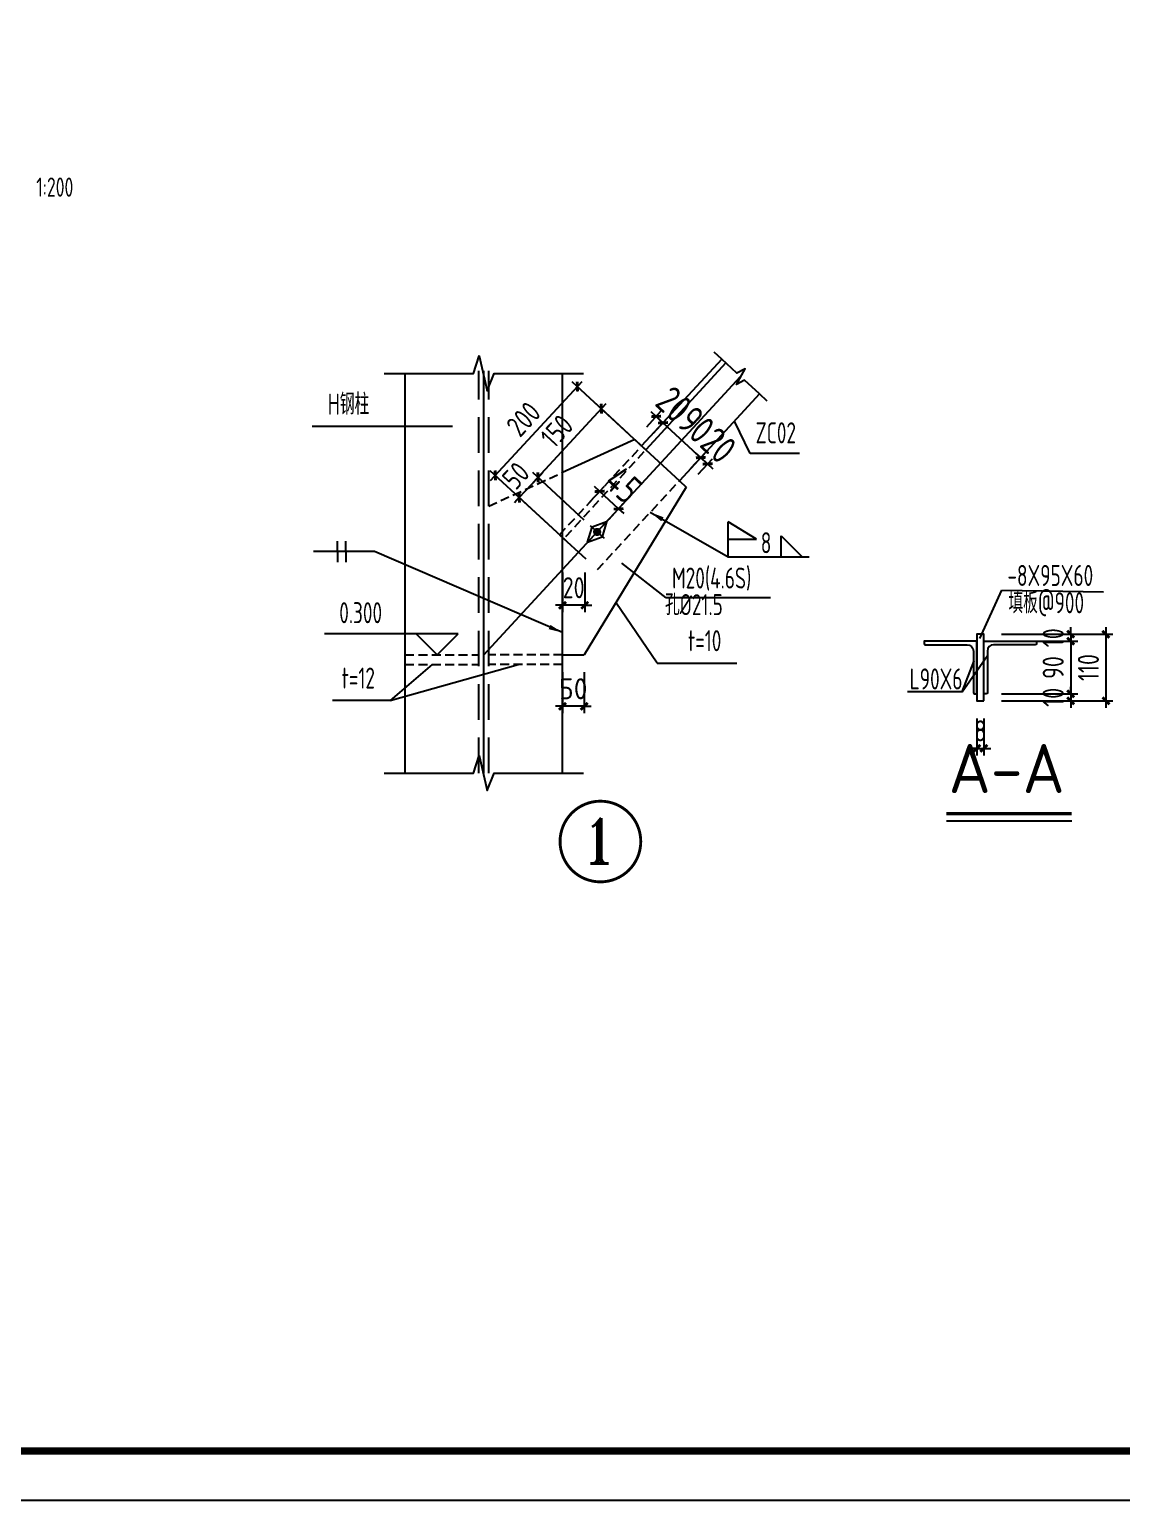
# Model space of a CAD drawing. Extents: x 180850 to 1399066, y 113487 to 334416.
# Drawn here: x 847460 to 878638, y 136382 to 178382 of the extents above; entities that cross this region are included whole.
import ezdxf
from ezdxf.enums import TextEntityAlignment as Align

# ---------------------------------------------------------------- set-up
doc = ezdxf.new("R2010")
doc.units = 0
doc.header["$LTSCALE"] = 1000
doc.linetypes.add('DASHEDX2', pattern=[38.1, 25.4, -12.7])
for name, color, linetype in [('B 板', 11, 'Continuous'), ('BOLT', 251, 'Continuous'), ('DIM', 146, 'Continuous'), ('DOTE', 1, 'Continuous'), ('NUM', 7, 'Continuous'), ('Prof', 2, 'Continuous'), ('PUB_DIM', 3, 'Continuous'), ('PUB_TEXT', 7, 'Continuous'), ('PUB_TITLE', 4, 'Continuous'), ('QXX', 4, 'DASHEDX2'), ('TEXT', 7, 'Continuous'), ('THICK', 6, 'Continuous'), ('THIN', 7, 'Continuous'), ('WELD', 7, 'Continuous'), ('型钢', 6, 'Continuous')]:
    doc.layers.add(name, color=color, linetype=linetype)
doc.styles.add('ROMANC', font='romant.shx', dxfattribs={"width": 0.8, "bigfont": '@1hztxt.shx'})
doc.styles.get("Standard").update_dxf_attribs({"font": 'gbenor.shx', "bigfont": 'gbcbig.shx'})
doc.styles.add('TSSD_Dimension', font='Tssdeng.shx', dxfattribs={"width": 0.8, "bigfont": 'hztxt.shx'})
doc.styles.add('TSSD_Label', font='tssdeng.shx', dxfattribs={"width": 0.7, "bigfont": 'hztxt.shx'})
doc.styles.add('TSSD_Norm', font='tssdeng.shx', dxfattribs={"bigfont": 'hztxt.shx'})
doc.dimstyles.new('TSSD_150_200', dxfattribs={"dimtxt": 600, "dimasz": 200, "dimexe": 200, "dimexo": 500, "dimgap": 200, "dimtad": 1, "dimdec": 0, "dimlfac": 0.75, "dimzin": 0, "dimdsep": 46, "dimtxsty": 'TSSD_Dimension', "dimblk": 'ARCHTICK', "dimcen": 0, "dimdle": 200, "dimclrt": 7, "dimadec": 0, "dimazin": 0, "dimtfac": 1, "dimtdec": 0, "dimtix": 1, "dimtmove": 2, "dimatfit": 3, "dimldrblk": 'ARCHTICK', "dimfxl": 1, "dimtolj": 1, "dimtzin": 0, "dimarcsym": 0})
doc.dimstyles.new('TSSD_15_200', dxfattribs={"dimtxt": 600, "dimasz": 200, "dimexe": 200, "dimexo": 500, "dimgap": 200, "dimtad": 1, "dimdec": 0, "dimlfac": 0.075, "dimzin": 0, "dimdsep": 46, "dimtxsty": 'TSSD_Dimension', "dimblk": 'ARCHTICK', "dimcen": 0, "dimdle": 200, "dimclrt": 7, "dimadec": 0, "dimazin": 0, "dimtfac": 1, "dimtdec": 0, "dimtix": 1, "dimtmove": 2, "dimatfit": 3, "dimldrblk": 'ARCHTICK', "dimfxl": 1, "dimtolj": 1, "dimtzin": 0, "dimarcsym": 0})
doc.dimstyles.new('TSSD_200_200', dxfattribs={"dimscale": 1.333333, "dimtxt": 450, "dimasz": 150, "dimexe": 150, "dimexo": 375, "dimgap": 150, "dimtad": 1, "dimdec": 0, "dimzin": 0, "dimdsep": 46, "dimtxsty": 'TSSD_Dimension', "dimblk": 'ARCHTICK', "dimcen": 0, "dimdle": 150, "dimclrd": 3, "dimclre": 3, "dimclrt": 7, "dimadec": 0, "dimazin": 0, "dimtfac": 1, "dimtdec": 0, "dimtix": 1, "dimtmove": 2, "dimatfit": 3, "dimfxl": 1, "dimtolj": 1, "dimtzin": 0, "dimarcsym": 0})
doc.dimstyles.new('TSSD_20_200', dxfattribs={"dimtxt": 600, "dimasz": 200, "dimexe": 200, "dimexo": 500, "dimgap": 200, "dimtad": 1, "dimdec": 0, "dimlfac": 0.05, "dimzin": 0, "dimdsep": 46, "dimtxsty": 'TSSD_Dimension', "dimblk": 'ARCHTICK', "dimblk1": 'ARCHTICK', "dimblk2": 'ARCHTICK', "dimcen": 0, "dimdle": 200, "dimclrt": 7, "dimadec": 0, "dimazin": 0, "dimtfac": 1, "dimtdec": 0, "dimtix": 1, "dimtmove": 2, "dimatfit": 3, "dimfxl": 1, "dimtolj": 1, "dimtzin": 0, "dimarcsym": 0})
doc.dimstyles.new('TSSD_LEADER_STYLE_400.0', dxfattribs={"dimtxt": 1200, "dimasz": 400, "dimexe": 400, "dimexo": 1000, "dimgap": 0.09, "dimtad": 0, "dimtih": 1, "dimtoh": 1, "dimdec": 4, "dimzin": 0, "dimdsep": 46, "dimtxsty": 'Standard', "dimcen": 0.09, "dimdle": 400, "dimclrt": 7, "dimadec": 0, "dimazin": 0, "dimtfac": 1, "dimtdec": 4, "dimtofl": 0, "dimtmove": 0, "dimatfit": 3, "dimfxl": 1, "dimtolj": 1, "dimtzin": 0, "dimarcsym": 0})

# ---------------------------------------------------------------- blocks, each defined once
blk = doc.blocks.new('_WELD006')
at = {"color": 0, "linetype": 'ByBlock'}
for p, q in [((0, 0), (0, 0.5)), ((0.4, 0), (0.4, 0.5))]:
    blk.add_line(p, q, dxfattribs=at)
blk = doc.blocks.new('_WELD001')
at = {"linetype": 'ByBlock'}
h = blk.add_hatch(color=0, dxfattribs=at)
h.paths.add_polyline_path([(0.8, 0.5), (0, 1), (0, 0.5)], flags=16)
edge = h.paths.add_edge_path()
edge.add_line((0.8, 0.5), (0, 1))
edge.add_line((0, 0.5), (0.8, 0.5))
edge.add_line((0, 0), (0, 1))
at = {"color": 0, "linetype": 'ByBlock'}
for p, q in [((0, 0), (0, 1)), ((0.8, 0.5), (0, 1)), ((0, 0.5), (0.8, 0.5))]:
    blk.add_line(p, q, dxfattribs=at)
blk = doc.blocks.new('_WELD004')
at = {"color": 0, "linetype": 'ByBlock'}
for p, q in [((0, 1), (1, 0)), ((0, 0), (0, 1))]:
    blk.add_line(p, q, dxfattribs=at)
blk = doc.blocks.new('_ArchTick')
at = {"color": 0, "linetype": 'ByBlock', "const_width": 0.4}
blk.add_lwpolyline([(-0.5, -0.5), (0.5, 0.5)], dxfattribs=at)
blk = doc.blocks.new('*D1754')
at = {"layer": 'Defpoints', "color": 0, "transparency": 16777216}
for p in [(863103, 168186), (865476, 165994), (863134, 163457)]:
    blk.add_point(p, dxfattribs=at)
at = {"layer": 'DIM', "color": 0, "lineweight": -2, "transparency": 16777216}
for p, q in [((860625, 165502), (863238, 168332)), ((865109, 166333), (862956, 168321)), ((862767, 163796), (860614, 165784))]:
    blk.add_line(p, q, dxfattribs=at)
at = {"layer": 'DIM', "color": 0, "lineweight": -2, "transparency": 16777216, "xscale": 200, "yscale": 200, "zscale": 200}
for p, rotation in [((863103, 168186), 47.28157496167499), ((860760, 165649), 227.281574961675)]:
    blk.add_blockref('_ArchTick', p, dxfattribs=dict(at, rotation=rotation))
at = {"layer": 'DIM', "color": 7, "transparency": 16777216, "insert": (861564, 167256), "char_height": 600, "attachment_point": 5, "rotation": 47.2816, "style": 'TSSD_Dimension'}
blk.add_mtext('\\A1;200', dxfattribs=at)
blk = doc.blocks.new('*D1755')
at = {"layer": 'Defpoints', "color": 0, "transparency": 16777216}
for p in [(863788, 167553), (864938, 166491), (863667, 164035)]:
    blk.add_point(p, dxfattribs=at)
at = {"layer": 'DIM', "color": 0, "lineweight": -2, "transparency": 16777216}
for p, q in [((861843, 165447), (863923, 167700)), ((864570, 166831), (863641, 167689)), ((863300, 164374), (861832, 165730))]:
    blk.add_line(p, q, dxfattribs=at)
at = {"layer": 'DIM', "color": 0, "lineweight": -2, "transparency": 16777216, "xscale": 200, "yscale": 200, "zscale": 200}
for p, rotation in [((863788, 167553), 47.28157496915097), ((861979, 165594), 227.281574969151)]:
    blk.add_blockref('_ArchTick', p, dxfattribs=dict(at, rotation=rotation))
at = {"layer": 'DIM', "color": 7, "transparency": 16777216, "insert": (862516, 166913), "char_height": 600, "attachment_point": 5, "rotation": 47.2816, "style": 'TSSD_Dimension'}
blk.add_mtext('\\A1;150', dxfattribs=at)
blk = doc.blocks.new('*D1756')
at = {"layer": 'Defpoints', "color": 0, "transparency": 16777216}
for p in [(861979, 165594), (863667, 164035), (863134, 163457)]:
    blk.add_point(p, dxfattribs=at)
at = {"layer": 'DIM', "color": 0, "lineweight": -2, "transparency": 16777216}
for p, q in [((861445, 165016), (861979, 165594)), ((863300, 164374), (861832, 165730)), ((861979, 165594), (862114, 165741)), ((862767, 163796), (861299, 165152)), ((861445, 165016), (861310, 164869))]:
    blk.add_line(p, q, dxfattribs=at)
at = {"layer": 'DIM', "color": 0, "lineweight": -2, "transparency": 16777216, "xscale": 200, "yscale": 200, "zscale": 200}
for p, rotation in [((861979, 165594), 227.2815749616194), ((861445, 165016), 47.28157496161943)]:
    blk.add_blockref('_ArchTick', p, dxfattribs=dict(at, rotation=rotation))
at = {"layer": 'DIM', "color": 7, "transparency": 16777216, "insert": (861345, 165644), "char_height": 600, "attachment_point": 5, "rotation": 47.2816, "style": 'TSSD_Dimension'}
blk.add_mtext('\\A1;50', dxfattribs=at)
blk = doc.blocks.new('*D1757')
at = {"layer": 'Defpoints', "color": 0, "linetype": 'ByBlock', "transparency": 16777216}
for p in [(865548, 167153), (864742, 166672), (864938, 166491)]:
    blk.add_point(p, dxfattribs=at)
at = {"layer": 'DIM', "color": 3, "linetype": 'ByBlock', "lineweight": -2, "transparency": 16777216}
for p, q in [((865081, 167040), (865488, 167480)), ((865352, 167334), (865205, 167469)), ((865277, 166859), (865684, 167300)), ((865352, 167334), (865548, 167153)), ((865548, 167153), (865695, 167017))]:
    blk.add_line(p, q, dxfattribs=at)
at = {"layer": 'DIM', "color": 3, "linetype": 'ByBlock', "lineweight": -2, "transparency": 16777216, "xscale": 199.9999999999999, "yscale": 199.9999999999999, "zscale": 199.9999999999999}
for p, rotation in [((865352, 167334), 317.2815749616238), ((865548, 167153), 137.2815749616238)]:
    blk.add_blockref('_ArchTick', p, dxfattribs=dict(at, rotation=rotation))
at = {"layer": 'DIM', "color": 7, "linetype": 'ByBlock', "transparency": 16777216, "insert": (865857, 167684), "char_height": 800, "attachment_point": 5, "rotation": 317.2816, "style": 'TSSD_Dimension'}
blk.add_mtext('\\A1;20', dxfattribs=at)
blk = doc.blocks.new('*D1758')
at = {"layer": 'Defpoints', "color": 0, "linetype": 'ByBlock', "transparency": 16777216}
for p in [(866822, 165977), (866015, 165496), (866211, 165316)]:
    blk.add_point(p, dxfattribs=at)
at = {"layer": 'DIM', "color": 3, "linetype": 'ByBlock', "lineweight": -2, "transparency": 16777216}
for p, q in [((866354, 165864), (866761, 166305)), ((866626, 166158), (866479, 166293)), ((866550, 165683), (866957, 166124)), ((866626, 166158), (866822, 165977)), ((866822, 165977), (866969, 165841))]:
    blk.add_line(p, q, dxfattribs=at)
at = {"layer": 'DIM', "color": 3, "linetype": 'ByBlock', "lineweight": -2, "transparency": 16777216, "xscale": 199.9999999999999, "yscale": 199.9999999999999, "zscale": 199.9999999999999}
for p, rotation in [((866626, 166158), 317.2815749616577), ((866822, 165977), 137.2815749616577)]:
    blk.add_blockref('_ArchTick', p, dxfattribs=dict(at, rotation=rotation))
at = {"layer": 'DIM', "color": 7, "linetype": 'ByBlock', "transparency": 16777216, "insert": (867131, 166508), "char_height": 800, "attachment_point": 5, "rotation": 317.2816, "style": 'TSSD_Dimension'}
blk.add_mtext('\\A1;20', dxfattribs=at)
blk = doc.blocks.new('*D1759')
at = {"layer": 'Defpoints', "color": 0, "linetype": 'ByBlock', "transparency": 16777216}
for p in [(864938, 166491), (866626, 166158), (866015, 165496)]:
    blk.add_point(p, dxfattribs=at)
at = {"layer": 'DIM', "color": 3, "linetype": 'ByBlock', "lineweight": -2, "transparency": 16777216}
for p, q in [((865277, 166859), (865684, 167300)), ((865401, 167288), (866773, 166022)), ((866354, 165864), (866761, 166305))]:
    blk.add_line(p, q, dxfattribs=at)
at = {"layer": 'DIM', "color": 3, "linetype": 'ByBlock', "lineweight": -2, "transparency": 16777216, "xscale": 199.9999999999999, "yscale": 199.9999999999999, "zscale": 199.9999999999999}
for p, rotation in [((865548, 167153), 137.2815749616645), ((866626, 166158), 317.2815749616645)]:
    blk.add_blockref('_ArchTick', p, dxfattribs=dict(at, rotation=rotation))
at = {"layer": 'DIM', "color": 7, "linetype": 'ByBlock', "transparency": 16777216, "insert": (866494, 167096), "char_height": 800, "attachment_point": 5, "rotation": 317.2816, "style": 'TSSD_Dimension'}
blk.add_mtext('\\A1;90', dxfattribs=at)
blk = doc.blocks.new('*D1760')
at = {"layer": 'Defpoints', "color": 0, "linetype": 'ByBlock', "transparency": 16777216}
for p in [(863739, 165193), (863128, 164532), (863667, 164035)]:
    blk.add_point(p, dxfattribs=at)
at = {"layer": 'DIM', "color": 3, "linetype": 'ByBlock', "lineweight": -2, "transparency": 16777216}
for p, q in [((863468, 164900), (863875, 165340)), ((863739, 165193), (863592, 165329)), ((864278, 164696), (863739, 165193)), ((864006, 164402), (864414, 164843)), ((864278, 164696), (864425, 164560))]:
    blk.add_line(p, q, dxfattribs=at)
at = {"layer": 'DIM', "color": 3, "linetype": 'ByBlock', "lineweight": -2, "transparency": 16777216, "xscale": 199.9999999999999, "yscale": 199.9999999999999, "zscale": 199.9999999999999}
for p, rotation in [((863739, 165193), 317.2815749616635), ((864278, 164696), 137.2815749616635)]:
    blk.add_blockref('_ArchTick', p, dxfattribs=dict(at, rotation=rotation))
at = {"layer": 'DIM', "color": 7, "linetype": 'ByBlock', "transparency": 16777216, "insert": (864415, 165386), "char_height": 800, "attachment_point": 5, "rotation": 317.2816, "style": 'TSSD_Dimension'}
blk.add_mtext('\\A1;45', dxfattribs=at)
blk = doc.blocks.new('*D1761')
at = {"layer": 'Defpoints', "color": 0, "linetype": 'ByBlock', "transparency": 16777216}
for p in [(862678, 163377), (863313, 163377), (862678, 161943)]:
    blk.add_point(p, dxfattribs=at)
at = {"layer": 'DIM', "color": 0, "linetype": 'ByBlock', "lineweight": -2, "transparency": 16777216}
for p, q in [((862678, 162877), (862678, 161743)), ((863313, 162877), (863313, 161743)), ((862678, 161943), (862478, 161943)), ((863313, 161943), (862678, 161943)), ((863313, 161943), (863513, 161943))]:
    blk.add_line(p, q, dxfattribs=at)
at = {"layer": 'DIM', "color": 0, "linetype": 'ByBlock', "lineweight": -2, "transparency": 16777216, "xscale": 200, "yscale": 200, "zscale": 200}
blk.add_blockref('_ArchTick', (862678, 161943), dxfattribs=at)
at = {"layer": 'DIM', "color": 0, "linetype": 'ByBlock', "lineweight": -2, "transparency": 16777216, "xscale": 200, "yscale": 200, "zscale": 200, "rotation": 180}
blk.add_blockref('_ArchTick', (863313, 161943), dxfattribs=at)
at = {"layer": 'DIM', "color": 7, "linetype": 'ByBlock', "transparency": 16777216, "insert": (862996, 162443), "char_height": 600, "attachment_point": 5, "style": 'TSSD_Dimension'}
blk.add_mtext('\\A1;20', dxfattribs=at)
blk = doc.blocks.new('详图编号')
at = {"layer": 'PUB_DIM', "lineweight": -3, "const_width": 50}
for points in [[(700, 0, 1), (-700, 0)], [(-700, 0, 1), (700, 0)]]:
    blk.add_lwpolyline(points, format="xyb", dxfattribs=at)
at = {"layer": 'PUB_TEXT', "lineweight": -3, "style": 'ROMANC', "width": 0.888889}
blk.add_attdef('A', text='', height=788, dxfattribs=at).set_placement((-333, -382), (300, -382), align=Align.FIT)
blk = doc.blocks.new('*D1762')
at = {"layer": 'Defpoints', "color": 0, "transparency": 16777216}
for p in [(874507, 159214), (874707, 159214), (874707, 157856)]:
    blk.add_point(p, dxfattribs=at)
at = {"layer": 'DIM', "color": 0, "lineweight": -2, "transparency": 16777216}
for p, q in [((874507, 158714), (874507, 157656)), ((874707, 158714), (874707, 157656)), ((874507, 157856), (874307, 157856)), ((874507, 157856), (874707, 157856)), ((874707, 157856), (874907, 157856))]:
    blk.add_line(p, q, dxfattribs=at)
at = {"layer": 'DIM', "color": 0, "lineweight": -2, "transparency": 16777216, "xscale": 200, "yscale": 200, "zscale": 200}
blk.add_blockref('_ArchTick', (874507, 157856), dxfattribs=at)
at = {"layer": 'DIM', "color": 0, "lineweight": -2, "transparency": 16777216, "xscale": 200, "yscale": 200, "zscale": 200, "rotation": 180}
blk.add_blockref('_ArchTick', (874707, 157856), dxfattribs=at)
at = {"layer": 'DIM', "color": 7, "transparency": 16777216, "insert": (874607, 158356), "char_height": 600, "attachment_point": 5, "style": 'TSSD_Dimension'}
blk.add_mtext('\\A1;8', dxfattribs=at)
blk = doc.blocks.new('*D1763')
at = {"layer": 'Defpoints', "color": 0, "transparency": 16777216}
for p in [(874707, 161114), (874707, 160914), (877186, 160914)]:
    blk.add_point(p, dxfattribs=at)
at = {"layer": 'DIM', "color": 0, "lineweight": -2, "transparency": 16777216}
for p, q in [((877186, 161114), (877186, 161314)), ((875207, 161114), (877386, 161114)), ((875207, 160914), (877386, 160914)), ((877186, 161114), (877186, 160914)), ((877186, 160914), (877186, 160714))]:
    blk.add_line(p, q, dxfattribs=at)
at = {"layer": 'DIM', "color": 0, "lineweight": -2, "transparency": 16777216, "xscale": 200, "yscale": 200, "zscale": 200}
for p, rotation in [((877186, 161114), 270), ((877186, 160914), 90)]:
    blk.add_blockref('_ArchTick', p, dxfattribs=dict(at, rotation=rotation))
at = {"layer": 'DIM', "color": 7, "transparency": 16777216, "insert": (876686, 161014), "char_height": 600, "attachment_point": 5, "rotation": 90, "style": 'TSSD_Dimension'}
blk.add_mtext('\\A1;10', dxfattribs=at)
blk = doc.blocks.new('*D1764')
at = {"layer": 'Defpoints', "color": 0, "transparency": 16777216}
for p in [(874707, 160914), (874707, 159414), (877186, 159414)]:
    blk.add_point(p, dxfattribs=at)
at = {"layer": 'DIM', "color": 0, "lineweight": -2, "transparency": 16777216}
for p, q in [((875207, 160914), (877386, 160914)), ((877186, 161114), (877186, 159214)), ((875207, 159414), (877386, 159414))]:
    blk.add_line(p, q, dxfattribs=at)
at = {"layer": 'DIM', "color": 0, "lineweight": -2, "transparency": 16777216, "xscale": 200, "yscale": 200, "zscale": 200}
for p, rotation in [((877186, 160914), 90), ((877186, 159414), 270)]:
    blk.add_blockref('_ArchTick', p, dxfattribs=dict(at, rotation=rotation))
at = {"layer": 'DIM', "color": 7, "transparency": 16777216, "insert": (876686, 160164), "char_height": 600, "attachment_point": 5, "rotation": 90, "style": 'TSSD_Dimension'}
blk.add_mtext('\\A1;90', dxfattribs=at)
blk = doc.blocks.new('*D1765')
at = {"layer": 'Defpoints', "color": 0, "transparency": 16777216}
for p in [(874707, 159414), (874707, 159214), (877186, 159214)]:
    blk.add_point(p, dxfattribs=at)
at = {"layer": 'DIM', "color": 0, "lineweight": -2, "transparency": 16777216}
for p, q in [((877186, 159414), (877186, 159614)), ((875207, 159414), (877386, 159414)), ((875207, 159214), (877386, 159214)), ((877186, 159414), (877186, 159214)), ((877186, 159214), (877186, 159014))]:
    blk.add_line(p, q, dxfattribs=at)
at = {"layer": 'DIM', "color": 0, "lineweight": -2, "transparency": 16777216, "xscale": 200, "yscale": 200, "zscale": 200}
for p, rotation in [((877186, 159414), 270), ((877186, 159214), 90)]:
    blk.add_blockref('_ArchTick', p, dxfattribs=dict(at, rotation=rotation))
at = {"layer": 'DIM', "color": 7, "transparency": 16777216, "insert": (876686, 159314), "char_height": 600, "attachment_point": 5, "rotation": 90, "style": 'TSSD_Dimension'}
blk.add_mtext('\\A1;10', dxfattribs=at)
blk = doc.blocks.new('*D1766')
at = {"layer": 'Defpoints', "color": 0, "transparency": 16777216}
for p in [(874707, 161114), (874707, 159214), (878191, 159214)]:
    blk.add_point(p, dxfattribs=at)
at = {"layer": 'DIM', "color": 0, "lineweight": -2, "transparency": 16777216}
for p, q in [((878191, 161314), (878191, 159014)), ((875207, 161114), (878391, 161114)), ((875207, 159214), (878391, 159214))]:
    blk.add_line(p, q, dxfattribs=at)
at = {"layer": 'DIM', "color": 0, "lineweight": -2, "transparency": 16777216, "xscale": 200, "yscale": 200, "zscale": 200}
for p, rotation in [((878191, 161114), 90), ((878191, 159214), 270)]:
    blk.add_blockref('_ArchTick', p, dxfattribs=dict(at, rotation=rotation))
at = {"layer": 'DIM', "color": 7, "transparency": 16777216, "insert": (877691, 160164), "char_height": 600, "attachment_point": 5, "rotation": 90, "style": 'TSSD_Dimension'}
blk.add_mtext('\\A1;110', dxfattribs=at)
blk = doc.blocks.new('*D1779')
at = {"layer": 'Defpoints', "color": 0, "linetype": 'ByBlock', "transparency": 16777216}
for p in [(862678, 160530), (863295, 160530), (862678, 159058)]:
    blk.add_point(p, dxfattribs=at)
at = {"layer": 'DIM', "color": 3, "linetype": 'ByBlock', "lineweight": -2, "transparency": 16777216}
for p, q in [((862678, 160030), (862678, 158858)), ((863295, 160030), (863295, 158858)), ((862678, 159058), (862478, 159058)), ((863295, 159058), (862678, 159058)), ((863295, 159058), (863495, 159058))]:
    blk.add_line(p, q, dxfattribs=at)
at = {"layer": 'DIM', "color": 3, "linetype": 'ByBlock', "lineweight": -2, "transparency": 16777216, "xscale": 199.9999999999999, "yscale": 199.9999999999999, "zscale": 199.9999999999999}
blk.add_blockref('_ArchTick', (862678, 159058), dxfattribs=at)
at = {"layer": 'DIM', "color": 3, "linetype": 'ByBlock', "lineweight": -2, "transparency": 16777216, "xscale": 199.9999999999999, "yscale": 199.9999999999999, "zscale": 199.9999999999999, "rotation": 180}
blk.add_blockref('_ArchTick', (863295, 159058), dxfattribs=at)
at = {"layer": 'DIM', "color": 7, "linetype": 'ByBlock', "transparency": 16777216, "insert": (862986, 159558), "char_height": 600, "width": 1450.92, "attachment_point": 5, "style": 'TSSD_Dimension'}
blk.add_mtext('\\A1;{\\W1;50}', dxfattribs=at)

msp = doc.modelspace()

# ---------------------------------------------------------------- linework, layer by layer
at = {"layer": 'B 板'}
msp.add_lwpolyline([(874706.62, 159214.4), (874706.62, 161114.4), (874506.62, 161114.4), (874506.62, 159214.4)], close=True, dxfattribs=at)
at = {"layer": 'BOLT'}
for p, q in [((863983.86, 164377.57), (863350.69, 163691.86)), ((863938.63, 164328.59), (863520.33, 164170.4)), ((863938.63, 164328.59), (863814.21, 163899.04)), ((863395.91, 163740.84), (863520.33, 164170.4)), ((863395.91, 163740.84), (863814.21, 163899.04)), ((863471.35, 164215.62), (863863.19, 163853.81))]:
    msp.add_line(p, q, dxfattribs=at)
at = {"layer": 'BOLT', "const_width": 100}
msp.add_lwpolyline([(863712.5, 164083.7, 1), (863622.05, 163985.74, 1), (863712.5, 164083.7)], format="xyb", dxfattribs=at)
at = {"layer": 'DIM'}
for p, q in [((874590.4, 160997.45), (875222.34, 162377.87)), ((875222.34, 162377.87), (878126.4, 162322.32)), ((858501.29, 161129.95), (855880.07, 161129.95)), ((859701.29, 161129.95), (858501.29, 161129.95)), ((859101.29, 160529.95), (858501.29, 161129.95)), ((859101.29, 160529.95), (859701.29, 161129.95)), ((874085.55, 159470.15), (874806.62, 160506.34)), ((874085.55, 159470.15), (874433.26, 160356.13)), ((874085.55, 159470.15), (872529.42, 159470.15))]:
    msp.add_line(p, q, dxfattribs=at)
at = {"layer": 'DOTE'}
for p, q in [((860431.08, 157151.74), (860431.08, 168632.66)), ((860431.08, 160529.95), (867763.89, 168471.31))]:
    msp.add_line(p, q, dxfattribs=at)
at = {"layer": 'Prof'}
for p, q in [((867225.11, 168968.8), (864937.55, 166491.4)), ((867343.96, 168859.06), (865056.4, 166381.65)), ((858184.3, 157151.74), (858184.3, 168559.98)), ((862677.85, 157151.74), (862677.85, 168559.98)), ((868302.67, 167973.82), (866015.11, 165496.42)), ((864741.63, 166672.3), (862677.85, 165731.85)), ((864741.63, 166672.3), (864937.55, 166491.4)), ((864937.55, 166491.4), (866015.11, 165496.42)), ((866015.11, 165496.42), (866211.03, 165315.51)), ((866211.03, 165315.51), (863294.97, 160529.95)), ((862677.85, 160529.95), (863294.97, 160529.95))]:
    msp.add_line(p, q, dxfattribs=at)
at = {"layer": 'PUB_DIM', "linetype": 'ByBlock'}
for p, q in [((868036.84, 166274.07), (867584.84, 167196.42)), ((859534.1, 167049.82), (855533.84, 167049.82)), ((869440.14, 166274.07), (868036.84, 166274.07)), ((865635.17, 162152.27), (864375.76, 163145.78)), ((868612.36, 162152.27), (865635.17, 162152.27)), ((865379.54, 160293.48), (864205, 162023.41)), ((857762.05, 159225.73), (861416.34, 160249.5)), ((857764.52, 159225.73), (858962.78, 160249.5)), ((865379.54, 160293.48), (867651.7, 160293.48)), ((857764.52, 159225.73), (856115.12, 159225.73))]:
    msp.add_line(p, q, dxfattribs=at)
for points in [[(857584.3, 168559.98), (858184.3, 168559.98), (860135.08, 168559.98), (860295.08, 169059.98), (860531.71, 168061.24), (860727.08, 168559.98), (862677.85, 168559.98), (863277.85, 168559.98)], [(868523.07, 167770.3), (868302.67, 167973.82), (867872.62, 168370.91), (867644.25, 168241.51), (867896.1, 168688.66), (867655.15, 168571.72), (867225.11, 168968.8), (867004.7, 169172.32)], [(857584.3, 157151.74), (858184.3, 157151.74), (860135.08, 157151.74), (860295.08, 157651.74), (860531.71, 156652.99), (860727.08, 157151.74), (862677.85, 157151.74), (863277.85, 157151.74)]]:
    msp.add_lwpolyline(points, dxfattribs=at)
at = {"layer": 'PUB_TITLE'}
msp.add_lwpolyline([(797005.45, 220381.89), (915934.63, 220381.89), (915934.63, 136381.97), (797005.45, 136381.97)], close=True, dxfattribs=at)
at = {"layer": 'PUB_TITLE', "const_width": 212.12}
msp.add_lwpolyline([(800540.8, 137796.11), (800540.8, 218967.75), (914520.49, 218967.75), (914520.49, 137796.11)], close=True, dxfattribs=at)
at = {"layer": 'QXX', "ltscale": 0.04}
for p, q in [((860290.85, 157151.74), (860290.85, 168632.66)), ((860571.3, 157151.74), (860571.3, 168632.66)), ((862595.22, 163954.67), (863672.77, 162959.69))]:
    msp.add_line(p, q, dxfattribs=at)
at = {"layer": 'QXX', "ltscale": 0.01}
for p, q in [((862595.22, 163954.67), (864937.55, 166491.4)), ((862768.84, 163904.25), (865056.4, 166381.65)), ((860571.3, 164771.91), (862677.85, 165731.85)), ((863672.77, 162959.69), (866015.11, 165496.42)), ((858184.3, 160529.95), (860290.85, 160529.95)), ((862677.85, 160529.95), (860571.3, 160529.95)), ((858184.3, 160249.5), (860290.85, 160249.5)), ((862677.85, 160249.5), (860571.3, 160249.5))]:
    msp.add_line(p, q, dxfattribs=at)
at = {"layer": 'THICK', "linetype": 'ByBlock', "const_width": 100}
msp.add_lwpolyline([(873638.24, 155990.45), (877214.61, 155990.45)], dxfattribs=at)
at = {"layer": 'THIN', "linetype": 'ByBlock'}
msp.add_lwpolyline([(873638.24, 155790.45), (877214.61, 155790.45)], dxfattribs=at)
at = {"layer": 'WELD'}
for p, q in [((857312.39, 163474.82), (855572.6, 163474.82)), ((867411.43, 163327.35), (869717.96, 163327.35))]:
    msp.add_line(p, q, dxfattribs=at)
at = {"layer": '型钢'}
for points in [[(874506.62, 160914.4), (873006.62, 160914.4), (873006.62, 160847.73, 0.41421356), (873039.95, 160814.4), (874226.62, 160814.4, -0.41421356), (874406.62, 160634.4), (874406.62, 159447.73, 0.41421356), (874439.95, 159414.4), (874506.62, 159414.4)], [(874706.62, 160914.4), (876206.62, 160914.4), (876206.62, 160847.73, -0.41421356), (876173.29, 160814.4), (874986.62, 160814.4, 0.41421356), (874806.62, 160634.4), (874806.62, 159447.73, -0.41421356), (874773.29, 159414.4), (874706.62, 159414.4)]]:
    msp.add_lwpolyline(points, format="xyb", close=True, dxfattribs=at)

# ---------------------------------------------------------------- block references
at = {"layer": 'PUB_DIM', "linetype": 'Continuous', "lineweight": -3}
ref = msp.add_blockref('详图编号', (863760.34, 155197.08), dxfattribs=dict(at, xscale=1.645714286714792, yscale=1.645714286714792, zscale=1.645714286714792))
ref.add_attrib('A', '1', dxfattribs={"layer": 'PUB_TEXT', "color": 7, "lineweight": -2, "height": 1296, "style": 'ROMANC', "width": 1.125926}).set_placement((863211.94, 154568.46), (864254.22, 154568.46), align=Align.FIT)
at = {"layer": 'WELD'}
for name, p, xscale, yscale, zscale in [('_WELD001', (867411.43, 163327.35), 1000, 1000, 1000), ('_WELD004', (868917.96, 163327.35), 600, 600, 600), ('_WELD006', (856252.6, 163474.82), 600, 600, 600)]:
    msp.add_blockref(name, p, dxfattribs=dict(at, xscale=xscale, yscale=yscale, zscale=zscale))
at = {"layer": 'WELD', "xscale": -600, "yscale": 600, "zscale": 600, "rotation": 180}
msp.add_blockref('_WELD006', (856252.6, 163474.82), dxfattribs=at)

# ---------------------------------------------------------------- texts
at = {"layer": 'NUM', "style": 'TSSD_Norm', "width": 0.7}
msp.add_text('1:200', height=550, dxfattribs=at).set_placement((847655.78, 173604.55))
at = {"layer": 'TEXT', "style": 'TSSD_Label', "width": 0.7}
msp.add_text('8', height=600, dxfattribs=at).set_placement((868337.96, 163427.35))
at = {"layer": 'TEXT', "linetype": 'ByBlock', "style": 'TSSD_Norm'}
msp.add_text('A-A', height=1400, dxfattribs=at).set_placement((873702.85, 156162.76), align=Align.BOTTOM_LEFT)
at = {"layer": 'THIN', "style": 'TSSD_Dimension', "width": 0.7}
for s, p in [('H钢柱', (855975.13, 167203.67)), ('ZC02', (868191.8, 166384.9)), ('M20(4.6S)', (865803.52, 162240.4)), ('孔%%c21.5', (865604.11, 161479.71)), ('t=10', (866262.23, 160450.47)), ('t=12', (856373.81, 159382.73))]:
    msp.add_text(s, height=600, dxfattribs=at).set_placement(p, align=Align.BOTTOM_LEFT)
for s, p in [('-8X95X60', (875378.71, 162493.87)), ('填板@900', (875409.13, 161714.05)), ('L90X6', (872587.24, 159539.52))]:
    msp.add_text(s, height=600, dxfattribs=at).set_placement(p)
msp.add_text('0.300', height=600, dxfattribs=at).set_placement((857527.8, 161249.95), align=Align.BOTTOM_RIGHT)

# ---------------------------------------------------------------- dimensions: what is measured, and where the dimension line sits
at = {"layer": 'DIM', "linetype": 'ByBlock'}
for p1, p2, distance, text, picture, middle in [((864741.63, 166672.3), (864937.55, 166491.4), 900, '20', '*D1757', (865857.19, 167683.89)), ((864937.55, 166491.4), (866015.11, 165496.42), 900, '90', '*D1759', (866493.92, 167095.95)), ((866015.11, 165496.42), (866211.03, 165315.51), 900, '20', '*D1758', (867130.66, 166508.01)), ((863667.27, 164034.72), (863128.5, 164532.21), -900, '45', '*D1760', (864415.48, 165385.51))]:
    dim = msp.add_aligned_dim(p1=p1, p2=p2, distance=distance, text=text, dimstyle='TSSD_200_200', override={"dimtxt": 600, "dimlfac": 0.075}, dxfattribs=at)
    dim.commit()
    dim.dimension.update_dxf_attribs({"geometry": picture, "text_midpoint": middle})
at = {"layer": 'DIM'}
for p2, distance, text, picture, middle in [((865476.33, 165993.91), 3230.6, '200', '*D1754', (861564.3, 167256.37)), ((863667.27, 164034.72), 2298.26, '50', '*D1756', (861344.76, 165644.27))]:
    dim = msp.add_aligned_dim(p1=(863133.99, 163457.18), p2=p2, distance=distance, text=text, dimstyle='TSSD_15_200', dxfattribs=at)
    dim.commit()
    dim.dimension.update_dxf_attribs({"geometry": picture, "text_midpoint": middle})
for base, p1, p2, angle, text, dimstyle, picture, middle in [((863787.81, 167553.04), (863667.27, 164034.72), (864937.55, 166491.4), 227.281575, '150', 'TSSD_15_200', '*D1755', (862515.93, 166912.64)), ((877186.38, 160914.4), (874706.62, 161114.4), (874706.62, 160914.4), 90, '10', 'TSSD_20_200', '*D1763', (876686.38, 161014.4)), ((878190.6, 159214.4), (874706.62, 161114.4), (874706.62, 159214.4), 90, '110', 'TSSD_20_200', '*D1766', (877690.6, 160164.4)), ((877186.38, 159414.4), (874706.62, 160914.4), (874706.62, 159414.4), 90, '90', 'TSSD_20_200', '*D1764', (876686.38, 160164.4)), ((877186.38, 159214.4), (874706.62, 159414.4), (874706.62, 159214.4), 90, '10', 'TSSD_20_200', '*D1765', (876686.38, 159314.4))]:
    dim = msp.add_linear_dim(base=base, p1=p1, p2=p2, angle=angle, text=text, dimstyle=dimstyle, dxfattribs=at)
    dim.commit()
    dim.dimension.update_dxf_attribs({"geometry": picture, "text_midpoint": middle})
at = {"layer": 'DIM', "linetype": 'ByBlock'}
dim = msp.add_aligned_dim(p1=(863313.36, 163376.82), p2=(862677.85, 163376.82), distance=1433.49, text='20', dimstyle='TSSD_150_200', dxfattribs=at)
dim.commit()
dim.dimension.update_dxf_attribs({"geometry": '*D1761', "text_midpoint": (862995.6, 162443.32)})
dim = msp.add_linear_dim(base=(862677.85, 159057.96), p1=(863294.97, 160529.95), p2=(862677.85, 160529.95), text='{\\W1;50}', dimstyle='TSSD_200_200', override={"dimlfac": 0.075}, dxfattribs=at)
dim.commit()
dim.dimension.update_dxf_attribs({"geometry": '*D1779', "text_midpoint": (862986.41, 159557.96)})
at = {"layer": 'DIM'}
dim = msp.add_linear_dim(base=(874706.62, 157855.76), p1=(874506.62, 159214.4), p2=(874706.62, 159214.4), text='8', dimstyle='TSSD_20_200', dxfattribs=at)
dim.commit()
dim.dimension.update_dxf_attribs({"geometry": '*D1762', "text_midpoint": (874606.62, 158355.76)})

# ---------------------------------------------------------------- leaders
at = {"layer": 'WELD'}
for points in [[(865183.77, 164596.09), (867411.43, 163327.35)], [(862677.85, 161161.76), (857312.39, 163474.82)]]:
    msp.add_leader(points, dimstyle='TSSD_LEADER_STYLE_400.0', dxfattribs=at)

doc.saveas('drawing.dxf')
